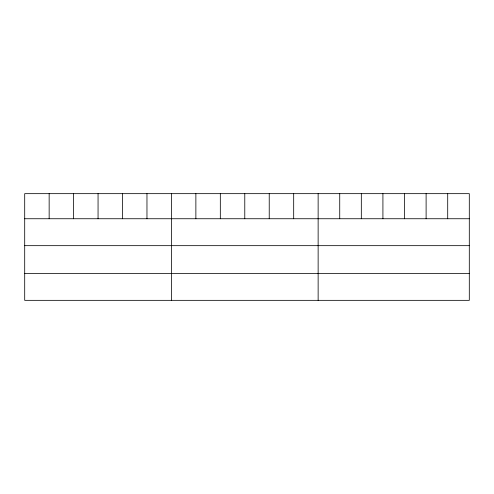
<?xml version="1.0" encoding="UTF-8"?>
<svg xmlns="http://www.w3.org/2000/svg" width="494" height="494" viewBox="0 0 494 494"><rect width="100%" height="100%" fill="white"/><g stroke="black" fill="none" stroke-linecap="round" stroke-linejoin="round"><path stroke-width="0.74" d="M469.3 218.743L469.3 300.34L24.7 300.34L24.7 193.66L469.3 193.66L469.3 218.743L24.7 218.743M24.7 245.666L469.3 245.666M24.7 273.41L469.3 273.41M447.706 193.66L447.706 218.743M426.112 193.66L426.112 218.743M404.518 193.66L404.518 218.743M382.918 193.66L382.918 218.743M361.324 193.66L361.324 218.743M339.73 193.66L339.73 218.743M318.136 193.66L318.136 300.34M293.683 193.66L293.683 218.743M269.23 193.66L269.23 218.743M244.777 193.66L244.777 218.743M220.324 193.66L220.324 218.743M195.871 193.66L195.871 218.743M171.418 193.66L171.418 300.34M146.965 193.66L146.965 218.743M122.512 193.66L122.512 218.743M98.059 193.66L98.059 218.743M73.606 193.66L73.606 218.743M49.153 193.66L49.153 218.743"/></g></svg>
